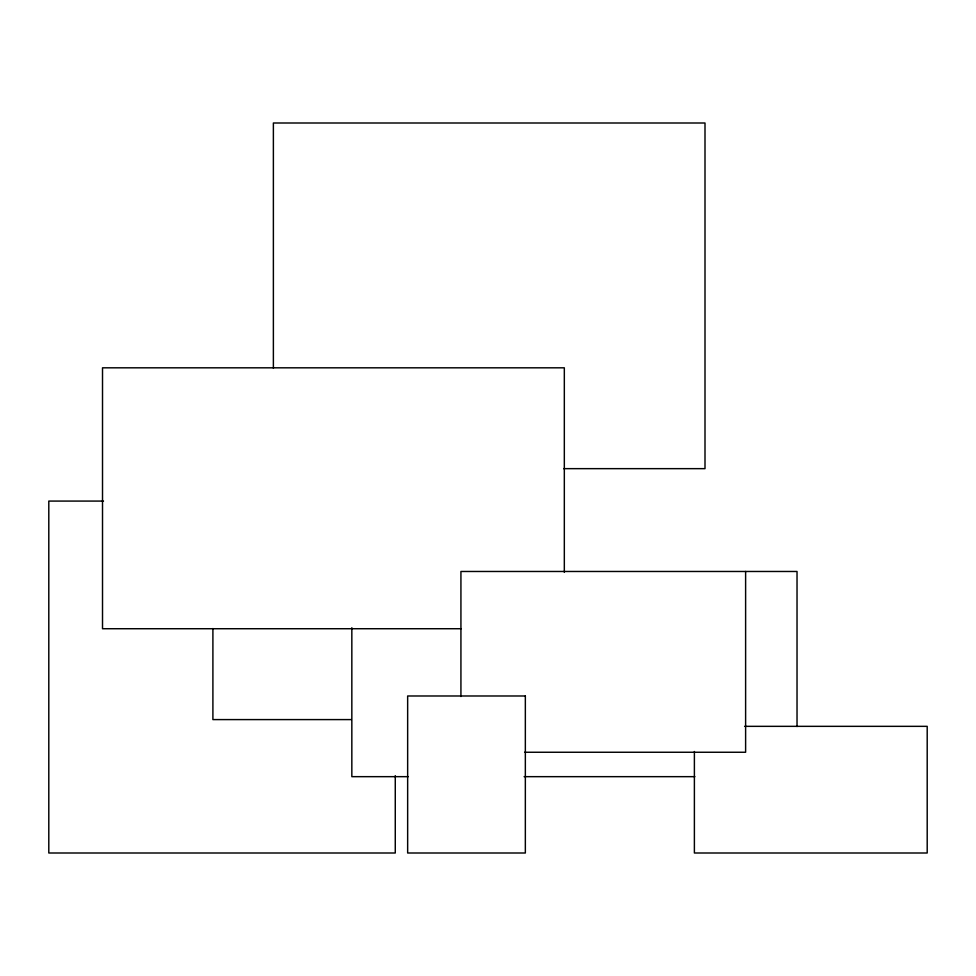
<?xml version="1.0" encoding="UTF-8"?>
<svg xmlns="http://www.w3.org/2000/svg" width="976" height="976" viewBox="0 0 976 976"><rect width="100%" height="100%" fill="white"/><g stroke="black" fill="none" stroke-linecap="round" stroke-linejoin="round"><path stroke-width="1.46" d="M563.652 468.651L705.001 468.651L705.001 123L273.378 123L273.378 368.159M103.505 501.078L48.8 501.078L48.8 853L395.268 853L395.268 775.676M461.111 628.727L102.517 628.727L102.517 367.818L564.323 367.818L564.323 572.314M351.201 719.593L212.902 719.593L212.902 628.544M744.603 726.339L927.2 726.339L927.2 853L694.387 853L694.387 751.508M524.6 752.252L745.615 752.252L745.615 571.472M408.249 776.664L351.836 776.664L351.836 627.714M524.112 776.664L694.875 776.664M797.026 726.51L797.026 571.472L460.928 571.472L460.928 696.51M525.344 695.986L407.651 695.986L407.651 853L525.344 853L525.344 695.986"/></g></svg>
